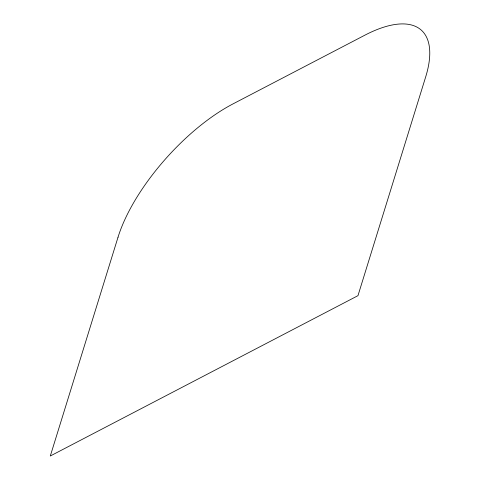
<?xml version="1.0" encoding="UTF-8"?>
<svg xmlns="http://www.w3.org/2000/svg" width="480" height="480" viewBox="0 0 480 480"><rect width="100%" height="100%" fill="white"/><g stroke="black" fill="none" stroke-linecap="round" stroke-linejoin="round"><path stroke-width="0.72" d="M118.026 237.21L50.298 456L357.96 295.674L425.688 76.884A124.656 51.756 -47.9 0 0 364.872 35.178L233.016 103.89A124.656 51.756 -47.9 0 0 118.026 237.21"/></g></svg>
